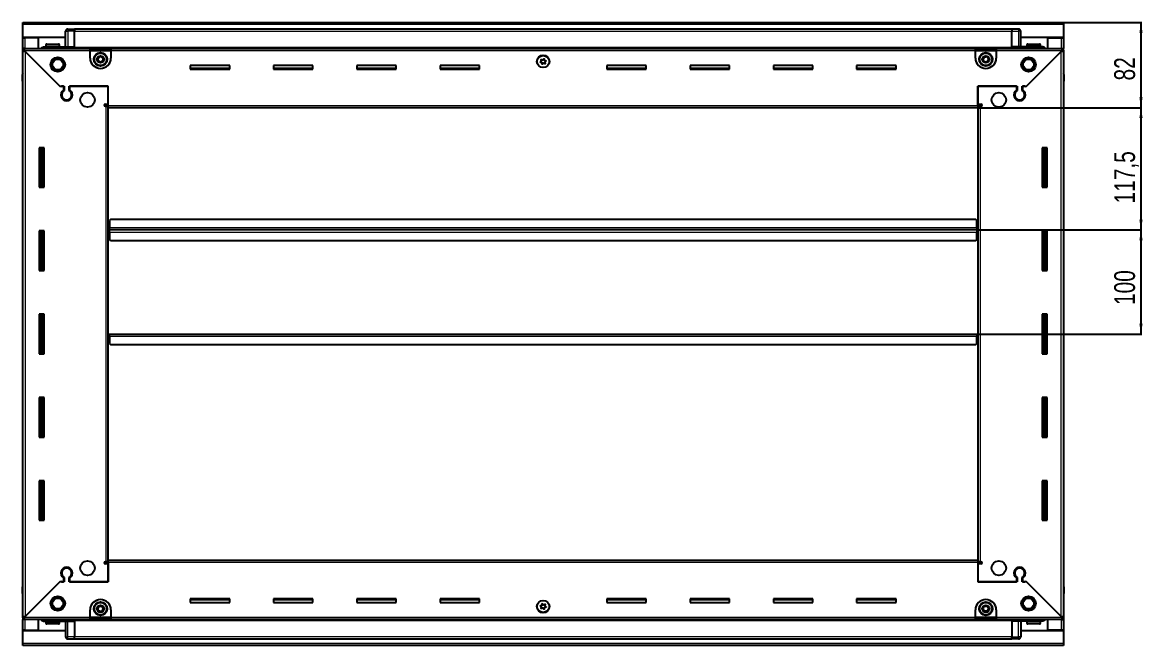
# Model space of a CAD drawing. Header units: millimetres. Extents: x 1415 to 5331, y -665 to 1639.
# Drawn here: x 4255 to 5331, y 877 to 1476 of the extents above; entities that cross this region are included whole.
import ezdxf

# ---------------------------------------------------------------- set-up
doc = ezdxf.new("R2010")
doc.units = ezdxf.units.MM
doc.layers.add('FORMAT', color=7, linetype='Continuous')
doc.styles.add('SLDTEXTSTYLE0', font='TXT', dxfattribs={"width": 0.75})
doc.dimstyles.new('SLDDIMSTYLE0', dxfattribs={"dimtxt": 20, "dimasz": 10, "dimexe": 0, "dimexo": 0.0625, "dimgap": 5, "dimtad": 2, "dimdec": 1, "dimrnd": 1e-09, "dimzin": 12, "dimdsep": 46, "dimtxsty": 'SLDTEXTSTYLE0', "dimsah": 1, "dimcen": 0.09, "dimadec": 0, "dimazin": 3, "dimtfac": 1, "dimtofl": 0, "dimtmove": 0, "dimatfit": 3, "dimfxl": 0, "dimfrac": 2, "dimtolj": 1, "dimtzin": 12, "dimarcsym": 0})

# ---------------------------------------------------------------- blocks, each defined once
blk = doc.blocks.new('_D_6')
at = {"layer": 'FORMAT'}
for p, q in [((5254.5, 1475.8), (5330, 1475.8)), ((5329, 1475.8), (5329, 1393.8)), ((5172.5, 1393.8), (5330, 1393.8))]:
    blk.add_line(p, q, dxfattribs=at)
for points in [[(5329, 1475.8), (5327.5, 1465.8), (5330.6, 1465.8)], [(5329, 1393.8), (5330.6, 1403.8), (5327.5, 1403.8)]]:
    blk.add_solid(points, dxfattribs=at)
at = {"layer": 'FORMAT', "insert": (5303.3, 1420), "char_height": 20, "attachment_point": 1, "rotation": 90, "style": 'SLDTEXTSTYLE0'}
blk.add_mtext('82', dxfattribs=at)
blk = doc.blocks.new('_D_7')
at = {"layer": 'FORMAT'}
for p, q in [((5171.5, 1276.3), (5330, 1276.3)), ((5329, 1276.3), (5329, 1176.3)), ((5171.5, 1176.3), (5330, 1176.3))]:
    blk.add_line(p, q, dxfattribs=at)
for points in [[(5329, 1276.3), (5327.5, 1266.3), (5330.6, 1266.3)], [(5329, 1176.3), (5330.6, 1186.3), (5327.5, 1186.3)]]:
    blk.add_solid(points, dxfattribs=at)
at = {"layer": 'FORMAT', "insert": (5303.3, 1204.2), "char_height": 20, "attachment_point": 1, "rotation": 90, "style": 'SLDTEXTSTYLE0'}
blk.add_mtext('100', dxfattribs=at)
blk = doc.blocks.new('_D_8')
at = {"layer": 'FORMAT'}
for p, q in [((5172.5, 1393.8), (5330, 1393.8)), ((5329, 1393.8), (5329, 1276.3)), ((5171.5, 1276.3), (5330, 1276.3))]:
    blk.add_line(p, q, dxfattribs=at)
for points in [[(5329, 1393.8), (5327.5, 1383.8), (5330.6, 1383.8)], [(5329, 1276.3), (5330.6, 1286.3), (5327.5, 1286.3)]]:
    blk.add_solid(points, dxfattribs=at)
at = {"layer": 'FORMAT', "insert": (5303.3, 1301.8), "char_height": 20, "attachment_point": 1, "rotation": 90, "style": 'SLDTEXTSTYLE0'}
blk.add_mtext('117,5', dxfattribs=at)

msp = doc.modelspace()

# ---------------------------------------------------------------- linework, layer by layer
at = {"color": 7, "linetype": 'Continuous', "lineweight": 25}
for p, q in [((4255.54, 1475.82), (5254.54, 1475.82)), ((4255.54, 1473.72), (4255.54, 1475.82)), ((4255.54, 1461.32), (4255.54, 1473.72)), ((5254.54, 1475.82), (5254.54, 1473.72)), ((5254.54, 1473.72), (5254.54, 1461.32)), ((4296.54, 1452.32), (4296.54, 1467.32)), ((4297.21, 1468.82), (4297.21, 1468.82)), ((4298.54, 1469.32), (4305.04, 1469.32)), ((4298.54, 1469.32), (4305.04, 1469.32)), ((4305.04, 1469.32), (4305.04, 1469.32)), ((4305.04, 1469.32), (4305.04, 1469.32)), ((4305.04, 1469.32), (4305.04, 1467.32)), ((5205.04, 1469.17), (4305.04, 1469.17)), ((4305.04, 1452.32), (4305.04, 1467.32)), ((5205.04, 1469.32), (5205.04, 1469.32)), ((5211.54, 1469.32), (5205.04, 1469.32)), ((5211.54, 1469.32), (5205.04, 1469.32)), ((5205.04, 1469.32), (5205.04, 1467.32)), ((5205.04, 1452.32), (5205.04, 1467.32)), ((5213.54, 1467.32), (5213.54, 1467.32)), ((5213.54, 1452.32), (5213.54, 1467.32)), ((4296.54, 1461.32), (4255.54, 1461.32)), ((4255.54, 1460.82), (4255.54, 1461.32)), ((4255.54, 1460.82), (4257.64, 1460.82)), ((4255.54, 1450.57), (4255.54, 1460.82)), ((4257.04, 1460.82), (4257.04, 1461.32)), ((4270.54, 1460.82), (4257.64, 1460.82)), ((4270.54, 1450.57), (4270.54, 1460.82)), ((4276.04, 1452.32), (4305.04, 1452.32)), ((4277.54, 1454.22), (4277.54, 1452.32)), ((4278.34, 1455.02), (4289.74, 1455.02)), ((4290.54, 1452.32), (4290.54, 1454.22)), ((4304.96, 1450.57), (4305.04, 1452.29)), ((4305.04, 1452.32), (4305.04, 1451.82)), ((5234.04, 1452.32), (5205.04, 1452.32)), ((5205.04, 1452.32), (5205.04, 1451.82)), ((5205.04, 1452.29), (5205.11, 1450.57)), ((5254.54, 1461.32), (5213.54, 1461.32)), ((5219.54, 1454.22), (5219.54, 1452.32)), ((5220.34, 1455.02), (5231.74, 1455.02)), ((5232.54, 1452.32), (5232.54, 1454.22)), ((5239.54, 1450.57), (5239.54, 1460.82)), ((5239.54, 1460.82), (5252.44, 1460.82)), ((5252.44, 1460.82), (5254.54, 1460.82)), ((5253.04, 1460.82), (5253.04, 1461.32)), ((5254.54, 1460.82), (5254.54, 1461.32)), ((5254.54, 1460.82), (5254.54, 1450.57)), ((4255.54, 1449.07), (4255.54, 1450.57)), ((4255.54, 1450.57), (4256.54, 1450.57)), ((4255.54, 1448.57), (4255.54, 1449.07)), ((4255.54, 1449.07), (4256.54, 1449.07)), ((4255.54, 904.07), (4255.54, 1448.57)), ((4257.04, 1448.57), (4255.54, 1448.57)), ((4256.54, 1449.07), (4256.54, 1450.57)), ((4256.54, 1450.57), (4320.04, 1450.57)), ((4257.14, 1448.47), (4291.04, 1414.57)), ((4291.74, 1413.87), (4257.64, 1447.97)), ((4305.04, 1451.17), (5205.04, 1451.17)), ((4320.04, 1448.47), (4320.04, 1450.57)), ((4320.04, 1450.57), (4340.04, 1450.57)), ((4320.04, 1449.07), (4340.04, 1449.07)), ((4320.04, 1441.57), (4320.04, 1448.47)), ((4340.04, 1450.57), (5170.04, 1450.57)), ((4340.04, 1450.57), (4340.04, 1448.47)), ((4340.04, 1448.47), (4340.04, 1441.57)), ((5170.04, 1448.47), (5170.04, 1450.57)), ((5170.04, 1450.57), (5190.04, 1450.57)), ((5170.04, 1449.07), (5190.04, 1449.07)), ((5170.04, 1441.57), (5170.04, 1448.47)), ((5190.04, 1450.57), (5190.04, 1448.47)), ((5190.04, 1450.57), (5253.54, 1450.57)), ((5190.04, 1448.47), (5190.04, 1441.57)), ((5252.44, 1447.97), (5218.34, 1413.87)), ((5219.04, 1414.57), (5252.94, 1448.47)), ((5253.04, 1448.57), (5254.54, 1448.57)), ((5253.54, 1449.07), (5253.54, 1450.57)), ((5253.54, 1450.57), (5254.54, 1450.57)), ((5253.54, 1449.07), (5254.54, 1449.07)), ((5254.54, 1449.07), (5254.54, 1450.57)), ((5254.54, 1449.07), (5254.54, 1448.57)), ((5254.54, 1448.57), (5254.54, 904.07)), ((4454.04, 1434.32), (4416.04, 1434.32)), ((4416.04, 1434.32), (4416.04, 1430.82)), ((4454.04, 1431.57), (4416.04, 1431.57)), ((4416.04, 1430.82), (4454.04, 1430.82)), ((4454.04, 1430.82), (4454.04, 1434.32)), ((4534.04, 1434.32), (4496.04, 1434.32)), ((4496.04, 1434.32), (4496.04, 1430.82)), ((4534.04, 1431.57), (4496.04, 1431.57)), ((4496.04, 1430.82), (4534.04, 1430.82)), ((4534.04, 1430.82), (4534.04, 1434.32)), ((4614.04, 1434.32), (4576.04, 1434.32)), ((4576.04, 1434.32), (4576.04, 1430.82)), ((4614.04, 1431.57), (4576.04, 1431.57)), ((4576.04, 1430.82), (4614.04, 1430.82)), ((4614.04, 1430.82), (4614.04, 1434.32)), ((4694.04, 1434.32), (4656.04, 1434.32)), ((4656.04, 1434.32), (4656.04, 1430.82)), ((4694.04, 1431.57), (4656.04, 1431.57)), ((4656.04, 1430.82), (4694.04, 1430.82)), ((4694.04, 1430.82), (4694.04, 1434.32)), ((4854.04, 1434.32), (4816.04, 1434.32)), ((4816.04, 1434.32), (4816.04, 1430.82)), ((4854.04, 1431.57), (4816.04, 1431.57)), ((4816.04, 1430.82), (4854.04, 1430.82)), ((4854.04, 1430.82), (4854.04, 1434.32)), ((4934.04, 1434.32), (4896.04, 1434.32)), ((4896.04, 1434.32), (4896.04, 1430.82)), ((4934.04, 1431.57), (4896.04, 1431.57)), ((4896.04, 1430.82), (4934.04, 1430.82)), ((4934.04, 1430.82), (4934.04, 1434.32)), ((5014.04, 1434.32), (4976.04, 1434.32)), ((4976.04, 1434.32), (4976.04, 1430.82)), ((5014.04, 1431.57), (4976.04, 1431.57)), ((4976.04, 1430.82), (5014.04, 1430.82)), ((5014.04, 1430.82), (5014.04, 1434.32)), ((5094.04, 1434.32), (5056.04, 1434.32)), ((5056.04, 1434.32), (5056.04, 1430.82)), ((5094.04, 1431.57), (5056.04, 1431.57)), ((5056.04, 1430.82), (5094.04, 1430.82)), ((5094.04, 1430.82), (5094.04, 1434.32)), ((4255.04, 1425.82), (4255.04, 1419.32)), ((4255.04, 1419.32), (4255.04, 1425.82)), ((5254.54, 1427.15), (5254.54, 1427.15)), ((5255.04, 1425.82), (5255.04, 1419.32)), ((5255.04, 1419.32), (5255.04, 1425.82)), ((4255.04, 1419.32), (4255.04, 1419.32)), ((4255.54, 1419.32), (4255.04, 1419.32)), ((4255.19, 1419.32), (4255.19, 933.32)), ((4291.04, 1414.57), (4295.24, 1414.57)), ((4292.44, 1414.57), (4291.74, 1413.87)), ((4294.54, 1414.57), (4292.44, 1414.57)), ((4294.54, 1414.57), (4294.54, 1410.68)), ((4295.24, 1414.57), (4295.24, 1410.29)), ((4299.84, 1414.57), (4337.54, 1414.57)), ((4299.84, 1410.29), (4299.84, 1414.57)), ((4300.54, 1410.68), (4300.54, 1414.57)), ((4337.54, 1414.57), (4300.54, 1414.57)), ((4337.54, 1397.32), (4337.54, 1414.57)), ((4337.54, 1395.92), (4337.54, 1414.57)), ((5172.54, 1414.57), (5172.54, 1397.32)), ((5209.54, 1414.57), (5172.54, 1414.57)), ((5172.54, 1414.57), (5210.24, 1414.57)), ((5172.54, 1395.92), (5172.54, 1414.57)), ((5209.54, 1414.57), (5209.54, 1410.68)), ((5210.24, 1414.57), (5210.24, 1410.29)), ((5214.84, 1414.57), (5219.04, 1414.57)), ((5214.84, 1410.29), (5214.84, 1414.57)), ((5217.64, 1414.57), (5215.54, 1414.57)), ((5215.54, 1410.68), (5215.54, 1414.57)), ((5218.34, 1413.87), (5217.64, 1414.57)), ((5254.54, 1419.32), (5255.04, 1419.32)), ((5254.89, 933.32), (5254.89, 1419.32)), ((5255.04, 1419.32), (5255.04, 1419.32)), ((5255.04, 1419.32), (5255.04, 1419.32)), ((4295.54, 1401.71), (4295.54, 1400.95)), ((5214.54, 1401.71), (5214.54, 1400.95)), ((4334.69, 1397.32), (4337.54, 1397.32)), ((4335.44, 1395.32), (4334.69, 1395.32)), ((4335.44, 1395.32), (4337.54, 1395.32)), ((4337.54, 1396.32), (4335.54, 1396.32)), ((4335.54, 1396.32), (4335.54, 1395.32)), ((4337.54, 1393.82), (4337.54, 1395.92)), ((4337.54, 958.82), (4337.54, 1393.82)), ((5172.54, 1393.82), (4337.54, 1393.82)), ((5172.54, 1397.32), (5175.39, 1397.32)), ((5174.54, 1396.32), (5172.54, 1396.32)), ((5172.54, 1395.92), (5172.54, 1393.82)), ((5172.54, 1395.32), (5174.64, 1395.32)), ((5172.54, 1393.82), (5172.54, 958.82)), ((5174.54, 1395.32), (5174.54, 1396.32)), ((5175.39, 1395.32), (5174.64, 1395.32)), ((4276.04, 1355.32), (4271.04, 1355.32)), ((4271.04, 1355.32), (4271.04, 1317.32)), ((4273.19, 1317.32), (4273.19, 1355.32)), ((4274.98, 1317.32), (4274.98, 1355.32)), ((4275.01, 1317.32), (4275.01, 1355.32)), ((4276.04, 1317.32), (4276.04, 1355.32)), ((5234.04, 1355.32), (5234.04, 1317.32)), ((5239.04, 1355.32), (5234.04, 1355.32)), ((5235.06, 1355.32), (5235.06, 1317.32)), ((5235.09, 1355.32), (5235.09, 1317.32)), ((5236.89, 1355.32), (5236.89, 1317.32)), ((5239.04, 1317.32), (5239.04, 1355.32)), ((4271.04, 1317.32), (4276.04, 1317.32)), ((5234.04, 1317.32), (5239.04, 1317.32)), ((4339.54, 1286.32), (4338.54, 1285.32)), ((4338.54, 1285.32), (4338.54, 1278.42)), ((5170.54, 1286.32), (4339.54, 1286.32)), ((5171.54, 1285.32), (5170.54, 1286.32)), ((5171.54, 1278.42), (5171.54, 1285.32)), ((4276.04, 1275.32), (4271.04, 1275.32)), ((4271.04, 1275.32), (4271.04, 1237.32)), ((4273.19, 1237.32), (4273.19, 1275.32)), ((4274.98, 1237.32), (4274.98, 1275.32)), ((4275.01, 1237.32), (4275.01, 1275.32)), ((4276.04, 1237.32), (4276.04, 1275.32)), ((4338.29, 1276.32), (4337.54, 1276.32)), ((4338.54, 1279.17), (4338.29, 1279.17)), ((4338.29, 1279.17), (4338.29, 1276.32)), ((4338.29, 1276.32), (4338.29, 1273.47)), ((4338.29, 1273.47), (4338.54, 1273.47)), ((4338.54, 1276.32), (4338.54, 1278.42)), ((5171.54, 1276.32), (4338.54, 1276.32)), ((4338.54, 1274.22), (4338.54, 1276.32)), ((4338.54, 1274.22), (4338.54, 1267.32)), ((5171.79, 1279.17), (5171.54, 1279.17)), ((5171.54, 1278.42), (5171.54, 1276.32)), ((5171.54, 1276.32), (5171.54, 1274.22)), ((5171.54, 1267.32), (5171.54, 1274.22)), ((5171.54, 1273.47), (5171.79, 1273.47)), ((5171.79, 1276.32), (5171.79, 1279.17)), ((5172.54, 1276.32), (5171.79, 1276.32)), ((5171.79, 1273.47), (5171.79, 1276.32)), ((5234.04, 1275.32), (5234.04, 1237.32)), ((5239.04, 1275.32), (5234.04, 1275.32)), ((5235.06, 1275.32), (5235.06, 1237.32)), ((5235.09, 1275.32), (5235.09, 1237.32)), ((5236.89, 1275.32), (5236.89, 1237.32)), ((5239.04, 1237.32), (5239.04, 1275.32)), ((4338.54, 1267.32), (4339.54, 1266.32)), ((4339.54, 1266.32), (5170.54, 1266.32)), ((5170.54, 1266.32), (5171.54, 1267.32)), ((4271.04, 1237.32), (4276.04, 1237.32)), ((5234.04, 1237.32), (5239.04, 1237.32)), ((4276.04, 1195.32), (4271.04, 1195.32)), ((4271.04, 1195.32), (4271.04, 1157.32)), ((4273.19, 1157.32), (4273.19, 1195.32)), ((4274.98, 1157.32), (4274.98, 1195.32)), ((4275.01, 1157.32), (4275.01, 1195.32)), ((4276.04, 1157.32), (4276.04, 1195.32)), ((5234.04, 1195.32), (5234.04, 1157.32)), ((5239.04, 1195.32), (5234.04, 1195.32)), ((5235.06, 1195.32), (5235.06, 1157.32)), ((5235.09, 1195.32), (5235.09, 1157.32)), ((5236.89, 1195.32), (5236.89, 1157.32)), ((5239.04, 1157.32), (5239.04, 1195.32)), ((4337.54, 1176.32), (4338.29, 1176.32)), ((4338.29, 1176.32), (4338.29, 1173.47)), ((4338.29, 1173.47), (4338.54, 1173.47)), ((4338.54, 1174.22), (4338.54, 1176.32)), ((4338.54, 1176.32), (5171.54, 1176.32)), ((4338.54, 1174.22), (4338.54, 1167.32)), ((5171.54, 1176.32), (5171.54, 1174.22)), ((5171.54, 1167.32), (5171.54, 1174.22)), ((5171.54, 1173.47), (5171.79, 1173.47)), ((5171.79, 1173.47), (5171.79, 1176.32)), ((5171.79, 1176.32), (5172.54, 1176.32)), ((4338.54, 1167.32), (4339.54, 1166.32)), ((4339.54, 1166.32), (5170.54, 1166.32)), ((5170.54, 1166.32), (5171.54, 1167.32)), ((4271.04, 1157.32), (4276.04, 1157.32)), ((5234.04, 1157.32), (5239.04, 1157.32)), ((4276.04, 1115.32), (4271.04, 1115.32)), ((4271.04, 1115.32), (4271.04, 1077.32)), ((4273.19, 1077.32), (4273.19, 1115.32)), ((4274.98, 1077.32), (4274.98, 1115.32)), ((4275.01, 1077.32), (4275.01, 1115.32)), ((4276.04, 1077.32), (4276.04, 1115.32)), ((5234.04, 1115.32), (5234.04, 1077.32)), ((5239.04, 1115.32), (5234.04, 1115.32)), ((5235.06, 1115.32), (5235.06, 1077.32)), ((5235.09, 1115.32), (5235.09, 1077.32)), ((5236.89, 1115.32), (5236.89, 1077.32)), ((5239.04, 1077.32), (5239.04, 1115.32)), ((4271.04, 1077.32), (4276.04, 1077.32)), ((5234.04, 1077.32), (5239.04, 1077.32)), ((4276.04, 1035.32), (4271.04, 1035.32)), ((4271.04, 1035.32), (4271.04, 997.32)), ((4273.19, 997.32), (4273.19, 1035.32)), ((4274.98, 997.32), (4274.98, 1035.32)), ((4275.01, 997.32), (4275.01, 1035.32)), ((4276.04, 997.32), (4276.04, 1035.32)), ((5234.04, 1035.32), (5234.04, 997.32)), ((5239.04, 1035.32), (5234.04, 1035.32)), ((5235.06, 1035.32), (5235.06, 997.32)), ((5235.09, 1035.32), (5235.09, 997.32)), ((5236.89, 1035.32), (5236.89, 997.32)), ((5239.04, 997.32), (5239.04, 1035.32)), ((4271.04, 997.32), (4276.04, 997.32)), ((5234.04, 997.32), (5239.04, 997.32)), ((4334.69, 957.32), (4335.44, 957.32)), ((4337.54, 957.32), (4335.44, 957.32)), ((4335.54, 957.32), (4335.54, 956.32)), ((4337.54, 956.72), (4337.54, 958.82)), ((4337.54, 958.82), (5172.54, 958.82)), ((5172.54, 958.82), (5172.54, 956.72)), ((5174.64, 957.32), (5172.54, 957.32)), ((5174.54, 956.32), (5174.54, 957.32)), ((5174.64, 957.32), (5175.39, 957.32)), ((4295.54, 951.7), (4295.54, 950.94)), ((4337.54, 955.32), (4334.69, 955.32)), ((4335.54, 956.32), (4337.54, 956.32)), ((4337.54, 956.72), (4337.54, 938.07)), ((4337.54, 938.07), (4337.54, 955.32)), ((5172.54, 956.72), (5172.54, 938.07)), ((5172.54, 956.32), (5174.54, 956.32)), ((5172.54, 955.32), (5172.54, 938.07)), ((5175.39, 955.32), (5172.54, 955.32)), ((5214.54, 951.7), (5214.54, 950.94)), ((4291.04, 938.07), (4257.14, 904.17)), ((4257.64, 904.67), (4291.74, 938.77)), ((4295.24, 938.07), (4291.04, 938.07)), ((4291.74, 938.77), (4292.44, 938.07)), ((4292.44, 938.07), (4294.54, 938.07)), ((4294.54, 941.96), (4294.54, 938.07)), ((4295.24, 942.36), (4295.24, 938.07)), ((4299.84, 938.07), (4299.84, 942.36)), ((4337.54, 938.07), (4299.84, 938.07)), ((4300.54, 938.07), (4300.54, 941.96)), ((4300.54, 938.07), (4337.54, 938.07)), ((5172.54, 938.07), (5209.54, 938.07)), ((5210.24, 938.07), (5172.54, 938.07)), ((5209.54, 941.96), (5209.54, 938.07)), ((5210.24, 942.36), (5210.24, 938.07)), ((5214.84, 938.07), (5214.84, 942.36)), ((5219.04, 938.07), (5214.84, 938.07)), ((5215.54, 938.07), (5215.54, 941.96)), ((5215.54, 938.07), (5217.64, 938.07)), ((5217.64, 938.07), (5218.34, 938.77)), ((5218.34, 938.77), (5252.44, 904.67)), ((5252.94, 904.17), (5219.04, 938.07)), ((4255.04, 926.82), (4255.04, 933.32)), ((4255.04, 933.32), (4255.04, 933.32)), ((4255.04, 933.32), (4255.04, 933.32)), ((4255.04, 933.32), (4255.04, 926.82)), ((4255.54, 933.32), (4255.04, 933.32)), ((4255.54, 925.5), (4255.54, 925.5)), ((5254.54, 933.32), (5255.04, 933.32)), ((5255.04, 933.32), (5255.04, 933.32)), ((5255.04, 926.82), (5255.04, 933.32)), ((5255.04, 933.32), (5255.04, 926.82)), ((4454.04, 921.82), (4416.04, 921.82)), ((4416.04, 921.82), (4416.04, 918.32)), ((4416.04, 921.07), (4454.04, 921.07)), ((4416.04, 918.32), (4454.04, 918.32)), ((4454.04, 918.32), (4454.04, 921.82)), ((4534.04, 921.82), (4496.04, 921.82)), ((4496.04, 921.82), (4496.04, 918.32)), ((4496.04, 921.07), (4534.04, 921.07)), ((4496.04, 918.32), (4534.04, 918.32)), ((4534.04, 918.32), (4534.04, 921.82)), ((4614.04, 921.82), (4576.04, 921.82)), ((4576.04, 921.82), (4576.04, 918.32)), ((4576.04, 921.07), (4614.04, 921.07)), ((4576.04, 918.32), (4614.04, 918.32)), ((4614.04, 918.32), (4614.04, 921.82)), ((4694.04, 921.82), (4656.04, 921.82)), ((4656.04, 921.82), (4656.04, 918.32)), ((4656.04, 921.07), (4694.04, 921.07)), ((4656.04, 918.32), (4694.04, 918.32)), ((4694.04, 918.32), (4694.04, 921.82)), ((4854.04, 921.82), (4816.04, 921.82)), ((4816.04, 921.82), (4816.04, 918.32)), ((4816.04, 921.07), (4854.04, 921.07)), ((4816.04, 918.32), (4854.04, 918.32)), ((4854.04, 918.32), (4854.04, 921.82)), ((4934.04, 921.82), (4896.04, 921.82)), ((4896.04, 921.82), (4896.04, 918.32)), ((4896.04, 921.07), (4934.04, 921.07)), ((4896.04, 918.32), (4934.04, 918.32)), ((4934.04, 918.32), (4934.04, 921.82)), ((5014.04, 921.82), (4976.04, 921.82)), ((4976.04, 921.82), (4976.04, 918.32)), ((4976.04, 921.07), (5014.04, 921.07)), ((4976.04, 918.32), (5014.04, 918.32)), ((5014.04, 918.32), (5014.04, 921.82)), ((5094.04, 921.82), (5056.04, 921.82)), ((5056.04, 921.82), (5056.04, 918.32)), ((5056.04, 921.07), (5094.04, 921.07)), ((5056.04, 918.32), (5094.04, 918.32)), ((5094.04, 918.32), (5094.04, 921.82)), ((4255.54, 903.57), (4255.54, 904.07)), ((4257.04, 904.07), (4255.54, 904.07)), ((4255.54, 903.57), (4255.54, 902.07)), ((4256.54, 903.57), (4255.54, 903.57)), ((4256.54, 903.57), (4256.54, 902.07)), ((4320.04, 904.17), (4320.04, 911.07)), ((4320.04, 902.07), (4320.04, 904.17)), ((4340.04, 903.57), (4320.04, 903.57)), ((4340.04, 911.07), (4340.04, 904.17)), ((4340.04, 904.17), (4340.04, 902.07)), ((5170.04, 904.17), (5170.04, 911.07)), ((5170.04, 902.07), (5170.04, 904.17)), ((5190.04, 903.57), (5170.04, 903.57)), ((5190.04, 911.07), (5190.04, 904.17)), ((5190.04, 904.17), (5190.04, 902.07)), ((5253.04, 904.07), (5254.54, 904.07)), ((5253.54, 903.57), (5253.54, 902.07)), ((5254.54, 903.57), (5253.54, 903.57)), ((5254.54, 904.07), (5254.54, 903.57)), ((5254.54, 903.57), (5254.54, 902.07)), ((4255.54, 891.82), (4255.54, 902.07)), ((4256.54, 902.07), (4255.54, 902.07)), ((4320.04, 902.07), (4256.54, 902.07)), ((4270.54, 891.82), (4270.54, 902.07)), ((4276.04, 900.32), (4305.04, 900.32)), ((4277.54, 900.32), (4277.54, 898.42)), ((4282.11, 897.62), (4278.34, 897.62)), ((4289.74, 897.62), (4282.11, 897.62)), ((4290.54, 898.42), (4290.54, 900.32)), ((4296.54, 900.32), (4296.54, 885.32)), ((4305.04, 900.36), (4304.96, 902.07)), ((5205.04, 901.47), (4305.04, 901.47)), ((4305.04, 900.32), (4305.04, 900.82)), ((4305.04, 900.32), (4305.04, 885.32)), ((4340.04, 902.07), (4320.04, 902.07)), ((5170.04, 902.07), (4340.04, 902.07)), ((5190.04, 902.07), (5170.04, 902.07)), ((5253.54, 902.07), (5190.04, 902.07)), ((5205.11, 902.07), (5205.04, 900.36)), ((5205.04, 900.32), (5205.04, 900.82)), ((5234.04, 900.32), (5205.04, 900.32)), ((5205.04, 900.32), (5205.04, 885.32)), ((5213.54, 900.32), (5213.54, 885.32)), ((5219.54, 900.32), (5219.54, 898.42)), ((5227.33, 897.62), (5220.34, 897.62)), ((5231.74, 897.62), (5227.33, 897.62)), ((5232.54, 898.42), (5232.54, 900.32)), ((5239.54, 891.82), (5239.54, 902.07)), ((5254.54, 902.07), (5253.54, 902.07)), ((5254.54, 902.07), (5254.54, 891.82)), ((4257.64, 891.82), (4255.54, 891.82)), ((4255.54, 891.32), (4255.54, 891.82)), ((4255.54, 891.32), (4296.54, 891.32)), ((4255.54, 878.92), (4255.54, 891.32)), ((4257.04, 891.32), (4257.04, 891.82)), ((4257.64, 891.82), (4270.54, 891.82)), ((4296.54, 885.32), (4296.54, 885.32)), ((4298.54, 883.32), (4305.04, 883.32)), ((4298.54, 883.32), (4305.04, 883.32)), ((4305.04, 883.32), (4305.04, 885.32)), ((4305.04, 883.47), (5205.04, 883.47)), ((4305.04, 883.32), (4305.04, 883.32)), ((5205.04, 883.32), (5205.04, 885.32)), ((5205.04, 883.32), (5205.04, 883.32)), ((5211.54, 883.32), (5205.04, 883.32)), ((5205.04, 883.32), (5205.04, 883.32)), ((5211.54, 883.32), (5205.04, 883.32)), ((5212.86, 883.82), (5212.86, 883.82)), ((5213.54, 891.32), (5254.54, 891.32)), ((5252.44, 891.82), (5239.54, 891.82)), ((5254.54, 891.82), (5252.44, 891.82)), ((5253.04, 891.32), (5253.04, 891.82)), ((5254.54, 891.32), (5254.54, 891.82)), ((5254.54, 891.32), (5254.54, 878.92)), ((4255.54, 876.82), (4255.54, 878.92)), ((5254.54, 876.82), (4255.54, 876.82)), ((5254.54, 878.92), (5254.54, 876.82))]:
    msp.add_line(p, q, dxfattribs=at)
at = {"color": 8, "linetype": 'Continuous', "lineweight": 18}
for p, q in [((5254.54, 1473.72), (4255.54, 1473.72)), ((4296.54, 1467.32), (4298.54, 1467.32)), ((4298.54, 1469.32), (4298.54, 1467.32)), ((4298.54, 1467.32), (4298.54, 1452.32)), ((4305.04, 1467.32), (4298.54, 1467.32)), ((5205.04, 1467.17), (4305.04, 1467.17)), ((5205.04, 1467.32), (5211.54, 1467.32)), ((5211.54, 1469.32), (5211.54, 1467.32)), ((5213.54, 1467.32), (5211.54, 1467.32)), ((5211.54, 1467.32), (5211.54, 1452.32)), ((4257.64, 1460.82), (4257.64, 1461.32)), ((4257.64, 1450.57), (4257.64, 1460.82)), ((4277.54, 1454.22), (4290.54, 1454.22)), ((5219.54, 1454.22), (5232.54, 1454.22)), ((5252.44, 1461.32), (5252.44, 1460.82)), ((5252.44, 1460.82), (5252.44, 1450.57)), ((4320.04, 1448.47), (4257.14, 1448.47)), ((4257.64, 1447.97), (4257.64, 904.67)), ((5205.04, 1451.82), (4305.04, 1451.82)), ((5205.04, 1450.59), (4305.04, 1450.59)), ((4320.04, 1448.47), (4340.04, 1448.47)), ((5170.04, 1448.47), (4340.04, 1448.47)), ((5170.04, 1448.47), (5190.04, 1448.47)), ((5252.94, 1448.47), (5190.04, 1448.47)), ((5252.44, 904.67), (5252.44, 1447.97)), ((4255.54, 1425.82), (4255.04, 1425.82)), ((5254.54, 1425.82), (5255.04, 1425.82)), ((4335.44, 957.32), (4335.44, 1395.32)), ((4337.54, 1395.92), (5172.54, 1395.92)), ((5174.64, 1395.32), (5174.64, 957.32)), ((4272.54, 1355.32), (4272.54, 1317.32)), ((4273.77, 1355.32), (4273.77, 1317.32)), ((5236.3, 1317.32), (5236.3, 1355.32)), ((5237.54, 1317.32), (5237.54, 1355.32)), ((4272.54, 1275.32), (4272.54, 1237.32)), ((4273.77, 1275.32), (4273.77, 1237.32)), ((5171.54, 1278.42), (4338.54, 1278.42)), ((4338.54, 1274.22), (5171.54, 1274.22)), ((5236.3, 1237.32), (5236.3, 1275.32)), ((5237.54, 1237.32), (5237.54, 1275.32)), ((4272.54, 1195.32), (4272.54, 1157.32)), ((4273.77, 1195.32), (4273.77, 1157.32)), ((5236.3, 1157.32), (5236.3, 1195.32)), ((5237.54, 1157.32), (5237.54, 1195.32)), ((4338.54, 1174.22), (5171.54, 1174.22)), ((4272.54, 1115.32), (4272.54, 1077.32)), ((4273.77, 1115.32), (4273.77, 1077.32)), ((5236.3, 1077.32), (5236.3, 1115.32)), ((5237.54, 1077.32), (5237.54, 1115.32)), ((4272.54, 1035.32), (4272.54, 997.32)), ((4273.77, 1035.32), (4273.77, 997.32)), ((5236.3, 997.32), (5236.3, 1035.32)), ((5237.54, 997.32), (5237.54, 1035.32)), ((5172.54, 956.72), (4337.54, 956.72)), ((4255.54, 926.82), (4255.04, 926.82)), ((5254.54, 926.82), (5255.04, 926.82)), ((4257.14, 904.17), (4320.04, 904.17)), ((4340.04, 904.17), (4320.04, 904.17)), ((4340.04, 904.17), (5170.04, 904.17)), ((5190.04, 904.17), (5170.04, 904.17)), ((5190.04, 904.17), (5252.94, 904.17)), ((4257.64, 891.82), (4257.64, 902.07)), ((4281.84, 898.42), (4277.54, 898.42)), ((4290.54, 898.42), (4281.84, 898.42)), ((4298.54, 885.32), (4298.54, 900.32)), ((4305.04, 902.06), (5205.04, 902.06)), ((4305.04, 900.82), (5205.04, 900.82)), ((5211.54, 885.32), (5211.54, 900.32)), ((5227.51, 898.42), (5219.54, 898.42)), ((5232.54, 898.42), (5227.51, 898.42)), ((5252.44, 902.07), (5252.44, 891.82)), ((4257.64, 891.32), (4257.64, 891.82)), ((4296.54, 885.32), (4298.54, 885.32)), ((4298.54, 883.32), (4298.54, 885.32)), ((4305.04, 885.32), (4298.54, 885.32)), ((4305.04, 885.47), (5205.04, 885.47)), ((5205.04, 885.32), (5211.54, 885.32)), ((5213.54, 885.32), (5211.54, 885.32)), ((5211.54, 883.32), (5211.54, 885.32)), ((5252.44, 891.82), (5252.44, 891.32)), ((5254.54, 878.92), (4255.54, 878.92))]:
    msp.add_line(p, q, dxfattribs=at)
at = {"color": 7, "linetype": 'Continuous', "lineweight": 25}
for centre, radius in [((4289.04, 1435.32), 7), ((4289.04, 1435.32), 6.02), ((4330.04, 1440.32), 6.5), ((4330.04, 1440.32), 3.46), ((4755.04, 1438.32), 6), ((4755.04, 1438.17), 5.79), ((5180.04, 1440.32), 6.5), ((5180.04, 1440.32), 3.46), ((5221.04, 1435.32), 7), ((5221.04, 1435.32), 6.02), ((4289.04, 1435.32), 5.1), ((4755.04, 1438.17), 1.85), ((5221.04, 1435.32), 5.1), ((4317.54, 1401.32), 7), ((5192.54, 1401.32), 7), ((4317.54, 951.32), 7), ((5192.54, 951.32), 7), ((4289.04, 917.32), 7), ((4289.04, 917.32), 6.03), ((4289.04, 917.32), 5.1), ((4330.04, 912.32), 6.5), ((4330.04, 912.32), 3.46), ((4755.04, 914.32), 6), ((4755.04, 914.47), 5.79), ((4755.04, 914.47), 1.85), ((5180.04, 912.32), 6.5), ((5180.04, 912.32), 3.46), ((5221.04, 917.32), 7), ((5221.04, 917.32), 6.03), ((5221.04, 917.32), 5.1)]:
    msp.add_circle(centre, radius, dxfattribs=at)
at = {"color": 8, "linetype": 'Continuous', "lineweight": 18}
for centre in [(4330.04, 1440.32), (5180.04, 1440.32), (4330.04, 912.32), (5180.04, 912.32)]:
    msp.add_circle(centre, 5.7, dxfattribs=at)
at = {"color": 7, "linetype": 'Continuous', "lineweight": 25}
for centre, radius, start, end in [((4298.54, 1467.32), 2, 90, 180), ((4298.54, 1467.32), 2, 131.40962, 180), ((5211.54, 1467.32), 2, 0, 90), ((5211.54, 1467.32), 2, 0, 90), ((4278.34, 1454.22), 0.8, 90, 180), ((4289.74, 1454.22), 0.8, 0, 90), ((4296.34, 1452.52), 0.2, 270, 0), ((5213.74, 1452.52), 0.2, 180, 270), ((5220.34, 1454.22), 0.8, 90, 180), ((5231.74, 1454.22), 0.8, 0, 90), ((4330.04, 1441.57), 10, 180, 270), ((4330.04, 1440.32), 2.5, 134.01559, 194.01559), ((4330.04, 1440.32), 2.5, 74.01559, 134.01559), ((4330.04, 1441.57), 10, 270, 0), ((4330.04, 1440.32), 2.5, 14.01559, 74.01559), ((5180.04, 1441.57), 10, 180, 270), ((5180.04, 1440.32), 2.5, 100.11158, 160.11158), ((5180.04, 1440.32), 2.5, 40.11158, 100.11158), ((5180.04, 1441.57), 10, 270, 0), ((5180.04, 1440.32), 2.5, 340.11158, 40.11158), ((4330.04, 1440.32), 2.5, 194.01559, 254.01559), ((4330.04, 1440.32), 2.5, 254.01559, 314.01559), ((4330.04, 1440.32), 2.5, 314.01559, 14.01559), ((5180.04, 1440.32), 2.5, 160.11158, 220.11158), ((5180.04, 1440.32), 2.5, 220.11158, 280.11158), ((5180.04, 1440.32), 2.5, 280.11158, 340.11158), ((4257.04, 1425.82), 2, 138.59038, 180), ((5253.04, 1425.82), 2, 0, 41.39416), ((4297.54, 1406.07), 5.5, 123.05573, 56.94427), ((4297.54, 1406.07), 4.8, 118.63099, 61.36901), ((5212.54, 1406.07), 5.5, 123.05573, 56.94427), ((5212.54, 1406.07), 4.8, 118.63099, 61.36901), ((4334.69, 1396.32), 1, 90, 270), ((5175.39, 1396.32), 1, 270, 90), ((4334.69, 956.32), 1, 90, 270), ((5175.39, 956.32), 1, 270, 90), ((4297.54, 946.57), 5.5, 303.05573, 236.94427), ((4297.54, 946.57), 4.8, 298.63099, 241.36901), ((5212.54, 946.57), 5.5, 303.05573, 236.94427), ((5212.54, 946.57), 4.8, 298.63099, 241.36901), ((4257.04, 926.82), 2, 180, 198.58003), ((4257.04, 926.82), 2, 180, 221.39416), ((4257.04, 926.82), 2, 213.94202, 221.40962), ((5253.04, 926.82), 2, 318.57492, 0), ((5253.04, 926.82), 2, 318.59038, 0), ((4330.04, 911.07), 10, 90, 180), ((4330.04, 912.32), 2.5, 127.47401, 187.47401), ((4330.04, 912.32), 2.5, 67.47401, 127.47401), ((4330.04, 911.07), 10, 0, 90), ((4330.04, 912.32), 2.5, 7.47401, 67.47401), ((5180.04, 911.07), 10, 90, 180), ((5180.04, 912.32), 2.5, 87.04236, 147.04236), ((5180.04, 911.07), 10, 0, 90), ((5180.04, 912.32), 2.5, 27.04236, 87.04236), ((4330.04, 912.32), 2.5, 187.47401, 247.47401), ((4330.04, 912.32), 2.5, 247.47401, 307.47401), ((4330.04, 912.32), 2.5, 307.47401, 7.47401), ((5180.04, 912.32), 2.5, 147.04236, 207.04236), ((5180.04, 912.32), 2.5, 207.04236, 267.04236), ((5180.04, 912.32), 2.5, 267.04236, 327.04236), ((5180.04, 912.32), 2.5, 327.04236, 27.04236), ((4278.34, 898.42), 0.8, 180, 270), ((4289.74, 898.42), 0.8, 270, 0), ((4296.34, 900.12), 0.2, 0, 90), ((5213.74, 900.12), 0.2, 90, 180), ((5220.34, 898.42), 0.8, 180, 270), ((5231.74, 898.42), 0.8, 270, 0), ((4298.54, 885.32), 2, 180, 270), ((4298.54, 885.32), 2, 180, 270), ((5211.54, 885.32), 2, 270, 0)]:
    msp.add_arc(centre, radius, start, end, dxfattribs=at)
for points, knots in [([(4272.82, 1450.57), (4272.94, 1450.77), (4273.33, 1451.42), (4274.48, 1452.13), (4275.52, 1452.26), (4276.04, 1452.32)], [0, 0, 0, 0, 0.1822499, 0.5911249, 1, 1, 1, 1]), ([(4305.04, 1452.32), (4305.04, 1452.29), (4305.04, 1452.21), (4305.04, 1451.59), (4305.04, 1451.01), (4305.04, 1450.61), (4305.04, 1450.57)], [0, 0, 0, 0, 0.3229095, 0.6458191, 0.9687286, 1, 1, 1, 1]), ([(5205.04, 1452.32), (5205.04, 1452.29), (5205.04, 1452.21), (5205.04, 1451.59), (5205.04, 1451.01), (5205.04, 1450.61), (5205.04, 1450.57)], [0, 0, 0, 0, 0.32290954, 0.64581908, 0.96872862, 1, 1, 1, 1]), ([(5237.25, 1450.57), (5237.13, 1450.77), (5236.74, 1451.42), (5235.59, 1452.13), (5234.55, 1452.26), (5234.04, 1452.32)], [0, 0, 0, 0, 0.1822499, 0.5911249, 1, 1, 1, 1]), ([(4255.54, 1448.57), (4255.56, 1448.53), (4255.62, 1448.44), (4256.01, 1448.3), (4256.57, 1448.17), (4257.15, 1448.06), (4257.51, 1448), (4257.64, 1447.97)], [0, 0, 0, 0, 0.23025534, 0.4485219, 0.6667858, 0.88504963, 1, 1, 1, 1]), ([(4257.14, 1448.47), (4257.09, 1448.73), (4257, 1449.22), (4256.87, 1449.86), (4256.74, 1450.33), (4256.63, 1450.55), (4256.56, 1450.57), (4256.54, 1450.57)], [0, 0, 0, 0, 0.2302553, 0.4485219, 0.6667858, 0.8850496, 1, 1, 1, 1]), ([(4327.26, 1441.12), (4327.63, 1441.48), (4328.33, 1442.15), (4329.02, 1442.81), (4329.34, 1443.12)], [0, 0, 0, 0, 0.5346859, 1, 1, 1, 1]), ([(4329.34, 1443.12), (4329.83, 1442.98), (4330.76, 1442.72), (4331.68, 1442.45), (4332.11, 1442.33)], [0, 0, 0, 0, 0.5346859, 1, 1, 1, 1]), ([(4332.11, 1442.33), (4332.14, 1442.21), (4332.29, 1441.63), (4332.53, 1440.66), (4332.73, 1439.86), (4332.81, 1439.53)], [0, 0, 0, 0, 0.1331247, 0.6370994, 1, 1, 1, 1]), ([(5177.19, 1439.82), (5177.24, 1439.93), (5177.44, 1440.5), (5177.78, 1441.43), (5178.06, 1442.21), (5178.18, 1442.53)], [0, 0, 0, 0, 0.1331247, 0.6370994, 1, 1, 1, 1]), ([(5178.18, 1442.53), (5178.68, 1442.62), (5179.63, 1442.79), (5180.58, 1442.96), (5181.02, 1443.04)], [0, 0, 0, 0, 0.5346859, 1, 1, 1, 1]), ([(5181.02, 1443.04), (5181.35, 1442.64), (5181.97, 1441.91), (5182.59, 1441.17), (5182.88, 1440.83)], [0, 0, 0, 0, 0.5346859, 1, 1, 1, 1]), ([(5252.44, 1447.97), (5252.69, 1448.02), (5253.18, 1448.11), (5253.82, 1448.24), (5254.29, 1448.37), (5254.51, 1448.48), (5254.53, 1448.55), (5254.54, 1448.57)], [0, 0, 0, 0, 0.23025534, 0.4485219, 0.6667858, 0.88504963, 1, 1, 1, 1]), ([(5253.54, 1450.57), (5253.49, 1450.55), (5253.4, 1450.49), (5253.27, 1450.1), (5253.14, 1449.54), (5253.03, 1448.96), (5252.96, 1448.6), (5252.94, 1448.47)], [0, 0, 0, 0, 0.2302553, 0.4485219, 0.6667858, 0.8850496, 1, 1, 1, 1]), ([(4327.96, 1438.32), (4327.88, 1438.65), (4327.68, 1439.45), (4327.44, 1440.42), (4327.29, 1441), (4327.26, 1441.12)], [0, 0, 0, 0, 0.3629006, 0.8668753, 1, 1, 1, 1]), ([(4330.74, 1437.52), (4330.24, 1437.66), (4329.31, 1437.93), (4328.39, 1438.19), (4327.96, 1438.32)], [0, 0, 0, 0, 0.5346859, 1, 1, 1, 1]), ([(4332.81, 1439.53), (4332.44, 1439.17), (4331.75, 1438.5), (4331.06, 1437.83), (4330.74, 1437.52)], [0, 0, 0, 0, 0.5346859, 1, 1, 1, 1]), ([(4753.15, 1440.24), (4753.14, 1440.23), (4753.13, 1440.21), (4753.12, 1440.15), (4753.13, 1440.01), (4753.23, 1439.64), (4753.36, 1439.11), (4753.2, 1438.5), (4752.84, 1438.13), (4752.54, 1437.88), (4752.36, 1437.72), (4752.31, 1437.64), (4752.3, 1437.6), (4752.3, 1437.57), (4752.32, 1437.54), (4752.37, 1437.49), (4752.62, 1437.39), (4753.08, 1437.29), (4753.72, 1436.98), (4753.98, 1436.31), (4754.03, 1435.84), (4754.11, 1435.58), (4754.15, 1435.53), (4754.18, 1435.51), (4754.21, 1435.5), (4754.24, 1435.51), (4754.28, 1435.52), (4754.35, 1435.57), (4754.52, 1435.72), (4754.79, 1435.99), (4755.19, 1436.31), (4755.82, 1436.42), (4756.33, 1436.23), (4756.69, 1436.1), (4756.84, 1436.07), (4756.9, 1436.09), (4756.93, 1436.1), (4756.95, 1436.13), (4756.96, 1436.19), (4756.94, 1436.34), (4756.85, 1436.71), (4756.71, 1437.23), (4756.88, 1437.84), (4757.23, 1438.21), (4757.54, 1438.46), (4757.71, 1438.63), (4757.76, 1438.71), (4757.78, 1438.75), (4757.77, 1438.78), (4757.75, 1438.81), (4757.7, 1438.85), (4757.45, 1438.95), (4756.99, 1439.06), (4756.35, 1439.37), (4756.1, 1440.03), (4756.04, 1440.51), (4755.96, 1440.76), (4755.92, 1440.82), (4755.9, 1440.84), (4755.87, 1440.85), (4755.83, 1440.84), (4755.79, 1440.82), (4755.72, 1440.78), (4755.55, 1440.63), (4755.28, 1440.36), (4754.88, 1440.04), (4754.26, 1439.93), (4753.75, 1440.11), (4753.38, 1440.25), (4753.23, 1440.27), (4753.18, 1440.26), (4753.16, 1440.25), (4753.15, 1440.24)], [0, 0, 0, 0, 0.0020087, 0.00442, 0.0093647, 0.0255282, 0.0677053, 0.0957862, 0.1246456, 0.1503415, 0.1605194, 0.1633943, 0.1656965, 0.1672448, 0.1688741, 0.1707699, 0.1786058, 0.2119941, 0.2499945, 0.2879948, 0.3213831, 0.329219, 0.3311148, 0.3327441, 0.3342924, 0.3362166, 0.3385353, 0.3413178, 0.349662, 0.3753578, 0.4042173, 0.4322982, 0.4744753, 0.4906388, 0.4966691, 0.49844, 0.5, 0.5020087, 0.50442, 0.5093647, 0.5255282, 0.5677053, 0.5957862, 0.6246456, 0.6503415, 0.6605194, 0.6633943, 0.6656965, 0.6672448, 0.6688741, 0.6707699, 0.6786058, 0.7119941, 0.7499945, 0.7879948, 0.8213831, 0.829219, 0.8311148, 0.8327441, 0.8342924, 0.8362166, 0.8385353, 0.8413178, 0.849662, 0.8753578, 0.9042173, 0.9322982, 0.9744753, 0.9906388, 0.9966691, 0.99844, 1, 1, 1, 1]), ([(5179.05, 1437.61), (5178.72, 1438), (5178.1, 1438.74), (5177.48, 1439.48), (5177.19, 1439.82)], [0, 0, 0, 0, 0.5346859, 1, 1, 1, 1]), ([(5181.9, 1438.12), (5181.39, 1438.03), (5180.44, 1437.86), (5179.49, 1437.69), (5179.05, 1437.61)], [0, 0, 0, 0, 0.5346859, 1, 1, 1, 1]), ([(5182.88, 1440.83), (5182.76, 1440.51), (5182.48, 1439.73), (5182.14, 1438.8), (5181.94, 1438.23), (5181.9, 1438.12)], [0, 0, 0, 0, 0.3629006, 0.8668753, 1, 1, 1, 1]), ([(4327.37, 913.43), (4327.47, 913.51), (4327.94, 913.87), (4328.73, 914.48), (4329.39, 914.98), (4329.66, 915.19)], [0, 0, 0, 0, 0.1331247, 0.6370994, 1, 1, 1, 1]), ([(4329.66, 915.19), (4330.14, 914.99), (4331.03, 914.62), (4331.92, 914.25), (4332.33, 914.08)], [0, 0, 0, 0, 0.5346859, 1, 1, 1, 1]), ([(4753.15, 912.4), (4753.16, 912.4), (4753.19, 912.38), (4753.24, 912.38), (4753.39, 912.4), (4753.75, 912.54), (4754.26, 912.72), (4754.88, 912.61), (4755.28, 912.29), (4755.56, 912.01), (4755.74, 911.85), (4755.82, 911.81), (4755.86, 911.8), (4755.9, 911.81), (4755.92, 911.83), (4755.96, 911.88), (4756.04, 912.14), (4756.1, 912.61), (4756.35, 913.28), (4756.99, 913.59), (4757.45, 913.69), (4757.7, 913.79), (4757.75, 913.84), (4757.77, 913.87), (4757.78, 913.9), (4757.77, 913.93), (4757.75, 913.97), (4757.69, 914.04), (4757.53, 914.19), (4757.23, 914.43), (4756.88, 914.8), (4756.71, 915.41), (4756.85, 915.94), (4756.94, 916.32), (4756.96, 916.47), (4756.94, 916.52), (4756.92, 916.55), (4756.89, 916.56), (4756.83, 916.57), (4756.69, 916.54), (4756.32, 916.41), (4755.82, 916.23), (4755.19, 916.34), (4754.79, 916.66), (4754.51, 916.94), (4754.33, 917.09), (4754.25, 917.14), (4754.21, 917.15), (4754.18, 917.14), (4754.15, 917.12), (4754.11, 917.06), (4754.03, 916.81), (4753.98, 916.33), (4753.72, 915.67), (4753.08, 915.36), (4752.62, 915.25), (4752.37, 915.15), (4752.32, 915.11), (4752.3, 915.08), (4752.3, 915.05), (4752.31, 915.01), (4752.33, 914.98), (4752.38, 914.91), (4752.54, 914.76), (4752.84, 914.52), (4753.2, 914.14), (4753.37, 913.53), (4753.23, 913.01), (4753.13, 912.63), (4753.12, 912.48), (4753.13, 912.43), (4753.15, 912.41), (4753.15, 912.4)], [0, 0, 0, 0, 0.0020087, 0.00442, 0.0093647, 0.0255282, 0.0677053, 0.0957862, 0.1246456, 0.1503415, 0.1605194, 0.1633943, 0.1656965, 0.1672448, 0.1688741, 0.1707699, 0.1786058, 0.2119941, 0.2499945, 0.2879948, 0.3213831, 0.329219, 0.3311148, 0.3327441, 0.3342924, 0.3362166, 0.3385353, 0.3413178, 0.349662, 0.3753578, 0.4042173, 0.4322982, 0.4744753, 0.4906388, 0.4966691, 0.49844, 0.5, 0.5020087, 0.50442, 0.5093647, 0.5255282, 0.5677053, 0.5957862, 0.6246456, 0.6503415, 0.6605194, 0.6633943, 0.6656965, 0.6672448, 0.6688741, 0.6707699, 0.6786058, 0.7119941, 0.7499945, 0.7879948, 0.8213831, 0.829219, 0.8311148, 0.8327441, 0.8342924, 0.8362166, 0.8385353, 0.8413178, 0.849662, 0.8753578, 0.9042173, 0.9322982, 0.9744753, 0.9906388, 0.9966691, 0.99844, 1, 1, 1, 1]), ([(5177.15, 912.47), (5177.43, 912.91), (5177.96, 913.71), (5178.48, 914.52), (5178.72, 914.89)], [0, 0, 0, 0, 0.5346859, 1, 1, 1, 1]), ([(5178.72, 914.89), (5178.85, 914.89), (5179.45, 914.86), (5180.44, 914.81), (5181.26, 914.76), (5181.61, 914.75)], [0, 0, 0, 0, 0.1331247, 0.6370994, 1, 1, 1, 1]), ([(5181.61, 914.75), (5181.84, 914.29), (5182.28, 913.43), (5182.72, 912.57), (5182.92, 912.17)], [0, 0, 0, 0, 0.5346859, 1, 1, 1, 1]), ([(4257.64, 904.67), (4257.38, 904.63), (4256.89, 904.54), (4256.25, 904.4), (4255.78, 904.27), (4255.56, 904.16), (4255.54, 904.1), (4255.54, 904.07)], [0, 0, 0, 0, 0.2302553, 0.4485219, 0.6667858, 0.8850496, 1, 1, 1, 1]), ([(4256.54, 902.07), (4256.58, 902.1), (4256.67, 902.15), (4256.81, 902.55), (4256.94, 903.1), (4257.05, 903.68), (4257.11, 904.05), (4257.14, 904.17)], [0, 0, 0, 0, 0.2302553, 0.4485219, 0.6667858, 0.8850496, 1, 1, 1, 1]), ([(4327.75, 910.57), (4327.68, 911.08), (4327.55, 912.03), (4327.43, 912.99), (4327.37, 913.43)], [0, 0, 0, 0, 0.53468586, 1, 1, 1, 1]), ([(4330.41, 909.46), (4329.94, 909.66), (4329.04, 910.03), (4328.16, 910.4), (4327.75, 910.57)], [0, 0, 0, 0, 0.5346859, 1, 1, 1, 1]), ([(4332.7, 911.22), (4332.43, 911.01), (4331.78, 910.51), (4330.99, 909.9), (4330.51, 909.54), (4330.41, 909.46)], [0, 0, 0, 0, 0.36290056, 0.86687533, 1, 1, 1, 1]), ([(4332.33, 914.08), (4332.39, 913.57), (4332.52, 912.61), (4332.65, 911.66), (4332.7, 911.22)], [0, 0, 0, 0, 0.5346859, 1, 1, 1, 1]), ([(5178.47, 909.9), (5178.23, 910.36), (5177.79, 911.22), (5177.36, 912.07), (5177.15, 912.47)], [0, 0, 0, 0, 0.5346859, 1, 1, 1, 1]), ([(5181.35, 909.75), (5181, 909.77), (5180.18, 909.81), (5179.19, 909.86), (5178.59, 909.89), (5178.47, 909.9)], [0, 0, 0, 0, 0.36290056, 0.86687533, 1, 1, 1, 1]), ([(5182.92, 912.17), (5182.64, 911.74), (5182.11, 910.93), (5181.59, 910.13), (5181.35, 909.75)], [0, 0, 0, 0, 0.5346859, 1, 1, 1, 1]), ([(5254.54, 904.07), (5254.51, 904.12), (5254.46, 904.21), (5254.06, 904.34), (5253.51, 904.47), (5252.93, 904.58), (5252.56, 904.65), (5252.44, 904.67)], [0, 0, 0, 0, 0.2302553, 0.4485219, 0.6667858, 0.8850496, 1, 1, 1, 1]), ([(5252.94, 904.17), (5252.98, 903.92), (5253.07, 903.43), (5253.21, 902.79), (5253.34, 902.32), (5253.45, 902.1), (5253.51, 902.08), (5253.54, 902.07)], [0, 0, 0, 0, 0.23025534, 0.4485219, 0.6667858, 0.88504963, 1, 1, 1, 1]), ([(4272.82, 902.07), (4272.94, 901.87), (4273.33, 901.22), (4274.48, 900.51), (4275.52, 900.39), (4276.04, 900.32)], [0, 0, 0, 0, 0.1822499, 0.5911249, 1, 1, 1, 1]), ([(4305.04, 900.32), (4305.04, 900.36), (4305.04, 900.44), (4305.04, 901.05), (4305.04, 901.63), (4305.04, 902.03), (4305.04, 902.06)], [0, 0, 0, 0, 0.32427882, 0.64855764, 0.97283646, 1, 1, 1, 1]), ([(5205.04, 900.32), (5205.04, 900.36), (5205.04, 900.44), (5205.04, 901.05), (5205.04, 901.63), (5205.04, 902.03), (5205.04, 902.06)], [0, 0, 0, 0, 0.3242788, 0.6485576, 0.9728365, 1, 1, 1, 1]), ([(5237.25, 902.07), (5237.13, 901.87), (5236.74, 901.22), (5235.59, 900.51), (5234.55, 900.39), (5234.04, 900.32)], [0, 0, 0, 0, 0.1822499, 0.5911249, 1, 1, 1, 1])]:
    msp.add_open_spline(points, degree=3, knots=knots, dxfattribs=at)
at = {"color": 8, "linetype": 'Continuous', "lineweight": 18}
for points in [[(4276.04, 1452.32), (4276.04, 1452.28), (4276.04, 1452.2), (4276.04, 1451.77), (4276.04, 1451.31), (4276.04, 1450.9), (4276.04, 1450.63), (4276.04, 1450.57)], [(5234.04, 1452.32), (5234.04, 1452.28), (5234.04, 1452.2), (5234.04, 1451.77), (5234.04, 1451.31), (5234.04, 1450.9), (5234.04, 1450.63), (5234.04, 1450.57)], [(4276.04, 900.32), (4276.04, 900.37), (4276.04, 900.44), (4276.04, 900.88), (4276.04, 901.33), (4276.04, 901.75), (4276.04, 902.02), (4276.04, 902.07)], [(5234.04, 900.32), (5234.04, 900.37), (5234.04, 900.44), (5234.04, 900.88), (5234.04, 901.33), (5234.04, 901.75), (5234.04, 902.02), (5234.04, 902.07)]]:
    msp.add_open_spline(points, degree=3, knots=[0, 0, 0, 0, 0.3597529, 0.5534142, 0.7511852, 0.9489563, 1, 1, 1, 1], dxfattribs=at)
at = {"color": 7, "linetype": 'Continuous', "lineweight": 25}
for points in [[(4257.14, 1448.47), (4257.09, 1448.55), (4256.99, 1448.71), (4256.84, 1448.91), (4256.69, 1449.05), (4256.59, 1449.06), (4256.54, 1449.07)], [(4257.04, 1448.57), (4257.05, 1448.52), (4257.06, 1448.42), (4257.2, 1448.27), (4257.4, 1448.12), (4257.56, 1448.02), (4257.64, 1447.97)], [(5252.44, 1447.97), (5252.52, 1448.02), (5252.67, 1448.12), (5252.87, 1448.27), (5253.01, 1448.42), (5253.03, 1448.52), (5253.04, 1448.57)], [(5253.54, 1449.07), (5253.49, 1449.06), (5253.39, 1449.05), (5253.24, 1448.91), (5253.09, 1448.71), (5252.99, 1448.55), (5252.94, 1448.47)], [(4256.54, 903.57), (4256.59, 903.58), (4256.69, 903.6), (4256.84, 903.74), (4256.99, 903.94), (4257.09, 904.09), (4257.14, 904.17)], [(4257.64, 904.67), (4257.56, 904.62), (4257.4, 904.52), (4257.2, 904.37), (4257.06, 904.22), (4257.05, 904.12), (4257.04, 904.07)], [(5253.04, 904.07), (5253.03, 904.12), (5253.01, 904.22), (5252.87, 904.37), (5252.67, 904.52), (5252.52, 904.62), (5252.44, 904.67)], [(5252.94, 904.17), (5252.99, 904.09), (5253.09, 903.94), (5253.24, 903.74), (5253.39, 903.6), (5253.49, 903.58), (5253.54, 903.57)]]:
    msp.add_open_spline(points, degree=3, dxfattribs=at)

# ---------------------------------------------------------------- dimensions: what is measured, and where the dimension line sits
at = {"layer": 'FORMAT'}
for base, p1, p2, picture, middle in [((5329.04, 1393.82), (5254.54, 1475.82), (5172.54, 1393.82), '_D_6', (5329.04, 1434.82)), ((5329.04, 1276.32), (5172.54, 1393.82), (5171.54, 1276.32), '_D_8', (5329.04, 1335.07)), ((5329.04, 1176.32), (5171.54, 1276.32), (5171.54, 1176.32), '_D_7', (5329.04, 1226.32))]:
    dim = msp.add_linear_dim(base=base, p1=p1, p2=p2, angle=90, dimstyle='SLDDIMSTYLE0', dxfattribs=at)
    dim.commit()
    dim.dimension.update_dxf_attribs({"geometry": picture, "text_midpoint": middle, "dimtype": 160})

doc.saveas('drawing.dxf')
